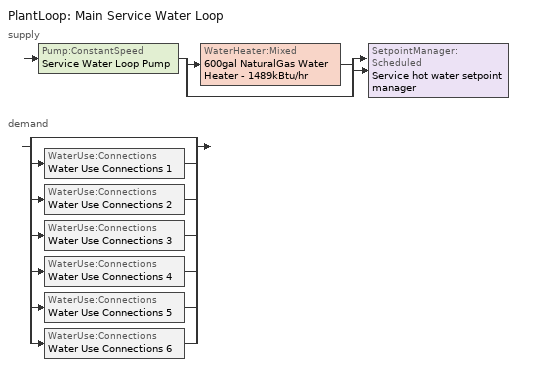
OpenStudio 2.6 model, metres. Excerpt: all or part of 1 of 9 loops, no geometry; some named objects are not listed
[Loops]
PlantLoop 'Main Service Water Loop'
 supply: Pump:ConstantSpeed 'Service Water Loop Pump' > split
  | WaterHeater:Mixed '600gal NaturalGas Water Heater - 1489kBtu/hr'
  | bypass
  join > SetpointManager:Scheduled 'Service hot water setpoint manager'
 demand: split
  | bypass
  | WaterUse:Connections 'Water Use Connections 1'
  | WaterUse:Connections 'Water Use Connections 2'
  | WaterUse:Connections 'Water Use Connections 3'
  | WaterUse:Connections 'Water Use Connections 4'
  | WaterUse:Connections 'Water Use Connections 5'
  | WaterUse:Connections 'Water Use Connections 6'
[PlantLoop]
Main Service Water Loop: Glycol Concentration=0; Maximum Loop Temperature {C}=60; Minimum Loop Temperature {C}=10; Plant Loop Volume {m3}=Autocalculate; Load Distribution Scheme=Optimal
[Sizing:Plant]
Main Service Water Loop: Loop Type=Heating; Design Loop Exit Temperature {C}=60; Loop Design Temperature Difference {deltaC}=5; Sizing Option=NonCoincident; Zone Timesteps in Averaging Window=1; Coincident Sizing Factor Mode=None
[SetpointManager:Scheduled]
Service hot water setpoint manager: Control Variable=Temperature; Schedule=Service Water Loop Temp - 140F
[Pump:ConstantSpeed]
Service Water Loop Pump: Rated Flow Rate {m3/s}=autosize; Rated Pump Head {Pa}=535372; Rated Power Consumption {W}=autosize; Motor Efficiency=0.9; Fraction of Motor Inefficiencies to Fluid Stream=0; Pump Control Type=Intermittent; Design Power Sizing Method=PowerPerFlowPerPressure; Design Electric Power per Unit Flow Rate {W/(m3/s)}=348701.1; Design Shaft Power per Unit Flow Rate per Unit Head {W-s/m3-Pa}=1.28205
[WaterHeater:Mixed]
600gal NaturalGas Water Heater - 1489kBtu/hr: Tank Volume {m3}=2.27181; Setpoint Temperature Schedule=Service Water Loop Temp - 140F; Deadband Temperature Difference {deltaC}=2; Maximum Temperature Limit {C}=82.2222; Heater Control Type=Cycle; Heater Maximum Capacity {W}=436259; Heater Fuel Type=NaturalGas; Heater Thermal Efficiency=0.8; Off Cycle Parasitic Fuel Consumption Rate {W}=20; Off Cycle Parasitic Fuel Type=NaturalGas; Off Cycle Parasitic Heat Fraction to Tank=0.8; On Cycle Parasitic Fuel Type=NaturalGas; Ambient Temperature Indicator=Schedule; Ambient Temperature Schedule=Water Heater Ambient Temp Schedule - 70F; Off Cycle Loss Coefficient to Ambient Temperature {W/K}=6; On Cycle Loss Coefficient to Ambient Temperature {W/K}=6; Use Side Effectiveness=1; Source Side Effectiveness=1; Use Side Design Flow Rate {m3/s}=autosize; Source Side Design Flow Rate {m3/s}=autosize; Indirect Water Heating Recovery Time {hr}=1.5; Source Side Flow Control Mode=IndirectHeatPrimarySetpoint
[WaterUse:Connections]
Name | Water Use Equipment Name 1
Water Use Connections 1 | Hotel/motel - dining-space function Service Water Use 1.84gal/min
Water Use Connections 2 | Hotel/motel - lobby-space function Service Water Use 0.48gal/min
Water Use Connections 3 | Hotel/motel - rooms-space function Service Water Use 3.84gal/min
Water Use Connections 4 | Hway lodging - dining-space function Service Water Use 1.84gal/min
Water Use Connections 5 | Hway lodging - rooms-space function Service Water Use 3.84gal/min
Water Use Connections 6 | Lab - classrooms-space function Service Water Use 1.92gal/min
[WaterUse:Equipment:Definition]
Name | Peak Flow Rate {m3/s} | Target Temperature Schedule | Sensible Fraction Schedule | Latent Fraction Schedule
Hotel/motel - dining-space function Service Water Use Def 1.84gal/min | 0.000115784 | Schedule Ruleset 5 | Schedule Ruleset 3 | Schedule Ruleset 4
Hotel/motel - lobby-space function Service Water Use Def 0.48gal/min | 3.01275e-05 | Schedule Ruleset 8 | Schedule Ruleset 6 | Schedule Ruleset 7
Hotel/motel - rooms-space function Service Water Use Def 3.84gal/min | 0.000242107 | Schedule Ruleset 11 | Schedule Ruleset 9 | Schedule Ruleset 10
Hway lodging - dining-space function Service Water Use Def 1.84gal/min | 0.000115784 | Schedule Ruleset 14 | Schedule Ruleset 12 | Schedule Ruleset 13
Hway lodging - rooms-space function Service Water Use Def 3.84gal/min | 0.000242107 | Schedule Ruleset 17 | Schedule Ruleset 15 | Schedule Ruleset 16
Lab - classrooms-space function Service Water Use Def 1.92gal/min | 0.000121034 | Schedule Ruleset 20 | Schedule Ruleset 18 | Schedule Ruleset 19
[WaterUse:Equipment]
Name | Water Use Equipment Definition | Space | Flow Rate Fraction Schedule
Hotel/motel - dining-space function Service Water Use 1.84gal/min | Hotel/motel - dining-space function Service Water Use Def 1.84gal/min | Hotel/Motel - dining-Space Function | NECB-B-Service Water Heating
Hotel/motel - lobby-space function Service Water Use 0.48gal/min | Hotel/motel - lobby-space function Service Water Use Def 0.48gal/min | Hotel/Motel - lobby-Space Function | NECB-H-Service Water Heating
Hotel/motel - rooms-space function Service Water Use 3.84gal/min | Hotel/motel - rooms-space function Service Water Use Def 3.84gal/min | Hotel/Motel - rooms-Space Function | NECB-F-Service Water Heating
Hway lodging - dining-space function Service Water Use 1.84gal/min | Hway lodging - dining-space function Service Water Use Def 1.84gal/min | Hway lodging - dining-Space Function | NECB-B-Service Water Heating
Hway lodging - rooms-space function Service Water Use 3.84gal/min | Hway lodging - rooms-space function Service Water Use Def 3.84gal/min | Hway lodging - rooms-Space Function | NECB-F-Service Water Heating
Lab - classrooms-space function Service Water Use 1.92gal/min | Lab - classrooms-space function Service Water Use Def 1.92gal/min | Lab - classrooms-Space Function | NECB-D-Service Water Heating
[Schedule:Ruleset]
Name | Default Day Schedule
Service Water Loop Temp - 140F | Service Water Loop Temp - 140F Default
Water Heater Ambient Temp Schedule - 70F | Water Heater Ambient Temp Schedule - 70F Default
Schedule Ruleset 3 | Schedule Day 6
Schedule Ruleset 4 | Schedule Day 7
Schedule Ruleset 5 | Schedule Day 8
NECB-B-Service Water Heating | NECB-B-Service Water Heating Default
Schedule Ruleset 6 | Schedule Day 9
Schedule Ruleset 7 | Schedule Day 10
Schedule Ruleset 8 | Schedule Day 11
NECB-H-Service Water Heating | NECB-H-Service Water Heating Default
Schedule Ruleset 9 | Schedule Day 12
Schedule Ruleset 10 | Schedule Day 13
Schedule Ruleset 11 | Schedule Day 14
NECB-F-Service Water Heating | NECB-F-Service Water Heating Default
Schedule Ruleset 12 | Schedule Day 15
Schedule Ruleset 13 | Schedule Day 16
Schedule Ruleset 14 | Schedule Day 17
Schedule Ruleset 15 | Schedule Day 18
Schedule Ruleset 16 | Schedule Day 19
Schedule Ruleset 17 | Schedule Day 20
Schedule Ruleset 18 | Schedule Day 21
Schedule Ruleset 19 | Schedule Day 22
Schedule Ruleset 20 | Schedule Day 23
NECB-D-Service Water Heating | NECB-D-Service Water Heating Default
[Schedule:Day]
Service Water Loop Temp - 140F Default; Schedule Day 8; Schedule Day 11; Schedule Day 14; Schedule Day 17; Schedule Day 20; Schedule Day 23: 24, 0, 60
Water Heater Ambient Temp Schedule - 70F Default: 24, 0, 21.1111
Schedule Day 6; Schedule Day 9; Schedule Day 12; Schedule Day 15; Schedule Day 18; Schedule Day 21: 24, 0, 0.2
Schedule Day 7; Schedule Day 10; Schedule Day 13; Schedule Day 16; Schedule Day 19; Schedule Day 22; NECB-D-Service Water Heating Sat Day; NECB-D-Service Water Heating Sun|Hol Day: 24, 0, 0.05
NECB-B-Service Water Heating Default; NECB-B-Service Water Heating Default|Wkdy Day: 1, 0, 0.6, 2, 0, 0.5, 9, 0, 0.05, 11, 0, 0.7, 12, 0, 0.4, 13, 0, 0.5, 15, 0, 0.6, 16, 0, 0.4, 18, 0, 0.3, 19, 0, 0.4, 20, 0, 0.5, 22, 0, 0.8, 24, 0, 0.9
NECB-B-Service Water Heating Sat Day: 1, 0, 0.7, 2, 0, 0.6, 9, 0, 0.05, 11, 0, 0.7, 12, 0, 0.4, 13, 0, 0.5, 15, 0, 0.6, 16, 0, 0.4, 18, 0, 0.3, 19, 0, 0.4, 20, 0, 0.5, 22, 0, 0.8, 24, 0, 0.9
NECB-B-Service Water Heating Sun|Hol Day: 1, 0, 0.5, 2, 0, 0.6, 9, 0, 0.05, 11, 0, 0.7, 12, 0, 0.4, 13, 0, 0.5, 15, 0, 0.6, 16, 0, 0.4, 18, 0, 0.3, 19, 0, 0.4, 20, 0, 0.5, 22, 0, 0.8, 24, 0, 0.5
NECB-H-Service Water Heating Default; NECB-H-Service Water Heating Default|Wkdy Day; NECB-H-Service Water Heating Sat Day; NECB-H-Service Water Heating Sun|Hol Day: 24, 0, 0.9
NECB-F-Service Water Heating Default; NECB-F-Service Water Heating Default|Wkdy Day: 1, 0, 0.5, 2, 0, 0.3, 3, 0, 0.2, 5, 0, 0.1, 6, 0, 0.2, 7, 0, 0.4, 8, 0, 0.6, 9, 0, 0.9, 10, 0, 0.7, 12, 0, 0.5, 13, 0, 0.4, 14, 0, 0.5, 15, 0, 0.4, 19, 0, 0.3, 20, 0, 0.5, 24, 0, 0.7
NECB-F-Service Water Heating Sat Day: 1, 0, 0.5, 2, 0, 0.3, 3, 0, 0.2, 5, 0, 0.1, 6, 0, 0.2, 7, 0, 0.4, 8, 0, 0.5, 9, 0, 0.8, 10, 0, 0.6, 15, 0, 0.5, 16, 0, 0.4, 19, 0, 0.3, 20, 0, 0.5, 24, 0, 0.7
NECB-F-Service Water Heating Sun|Hol Day: 1, 0, 0.5, 2, 0, 0.3, 3, 0, 0.2, 5, 0, 0.1, 6, 0, 0.2, 8, 0, 0.4, 9, 0, 0.6, 10, 0, 0.9, 11, 0, 0.7, 14, 0, 0.5, 15, 0, 0.4, 19, 0, 0.3, 20, 0, 0.4, 24, 0, 0.6
NECB-D-Service Water Heating Default; NECB-D-Service Water Heating Default|Wkdy Day: 8, 0, 0.05, 10, 0, 0.5, 16, 0, 0.9, 17, 0, 0.7, 18, 0, 0.3, 21, 0, 0.5, 22, 0, 0.3, 24, 0, 0.05
[Schedule:Rule] Date Specification Type=DateRange; Start Month=1; Start Day=1; End Month=12; End Day=31
Name | Schedule Ruleset | Rule Order | Day Schedule | Apply Monday | Apply Tuesday | Apply Wednesday | Apply Thursday | Apply Friday | Apply Saturday | Apply Sunday
Schedule Rule 137 | NECB-B-Service Water Heating | 2 | NECB-B-Service Water Heating Default|Wkdy Day | Yes | Yes | Yes | Yes | Yes
Schedule Rule 138 | NECB-B-Service Water Heating | 1 | NECB-B-Service Water Heating Sat Day |  |  |  |  |  | Yes
Schedule Rule 139 | NECB-B-Service Water Heating | 0 | NECB-B-Service Water Heating Sun|Hol Day |  |  |  |  |  |  | Yes
Schedule Rule 140 | NECB-H-Service Water Heating | 2 | NECB-H-Service Water Heating Default|Wkdy Day | Yes | Yes | Yes | Yes | Yes
Schedule Rule 141 | NECB-H-Service Water Heating | 1 | NECB-H-Service Water Heating Sat Day |  |  |  |  |  | Yes
Schedule Rule 142 | NECB-H-Service Water Heating | 0 | NECB-H-Service Water Heating Sun|Hol Day |  |  |  |  |  |  | Yes
Schedule Rule 143 | NECB-F-Service Water Heating | 2 | NECB-F-Service Water Heating Default|Wkdy Day | Yes | Yes | Yes | Yes | Yes
Schedule Rule 144 | NECB-F-Service Water Heating | 1 | NECB-F-Service Water Heating Sat Day |  |  |  |  |  | Yes
Schedule Rule 145 | NECB-F-Service Water Heating | 0 | NECB-F-Service Water Heating Sun|Hol Day |  |  |  |  |  |  | Yes
Schedule Rule 146 | NECB-D-Service Water Heating | 2 | NECB-D-Service Water Heating Default|Wkdy Day | Yes | Yes | Yes | Yes | Yes
Schedule Rule 147 | NECB-D-Service Water Heating | 1 | NECB-D-Service Water Heating Sat Day |  |  |  |  |  | Yes
Schedule Rule 148 | NECB-D-Service Water Heating | 0 | NECB-D-Service Water Heating Sun|Hol Day |  |  |  |  |  |  | Yes
